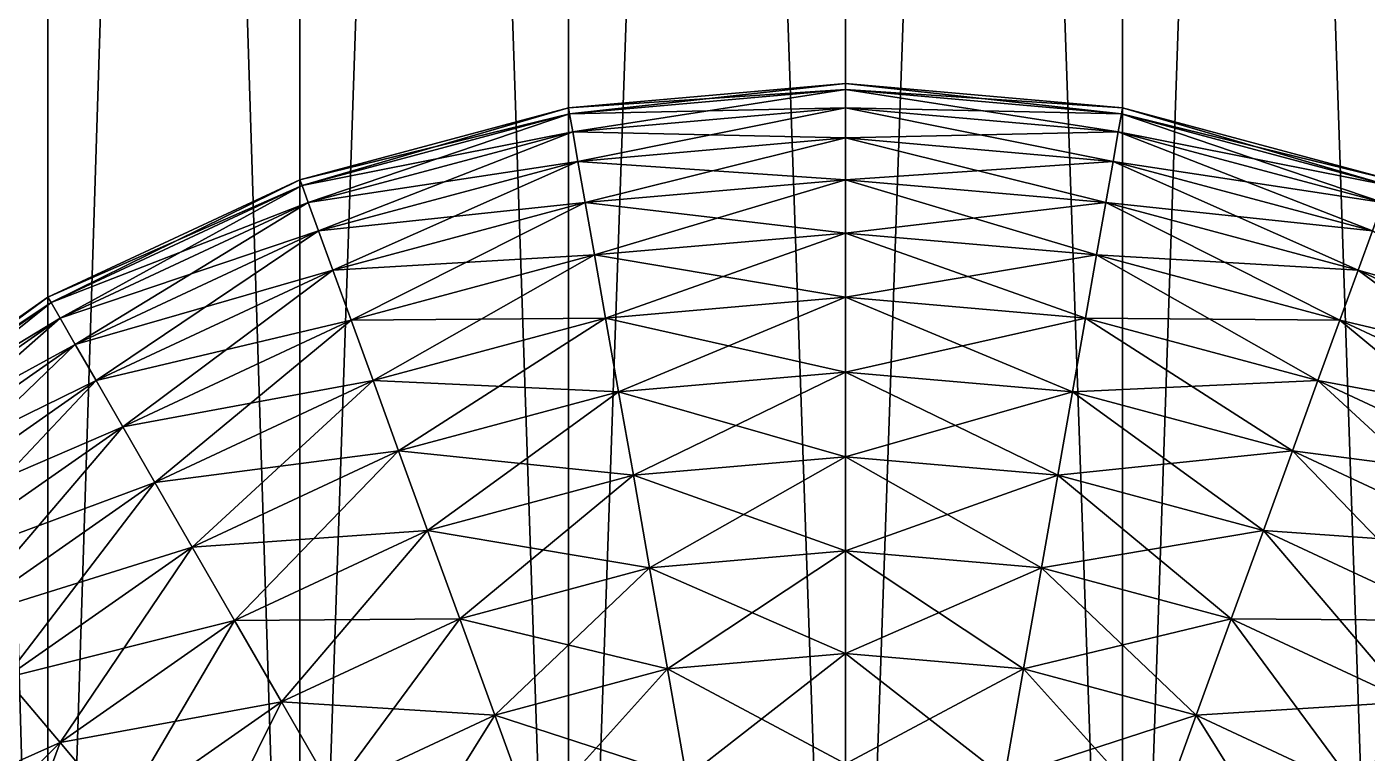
# Model space of a CAD drawing. Header units: metres. Extents: x -7 to 7, y -6 to 6.4.
# Drawn here: x -3.513 to -2.673, y -4.42 to -3.964 of the extents above; entities that cross this region are included whole.
import ezdxf

# ---------------------------------------------------------------- set-up
doc = ezdxf.new("R2010")
doc.units = ezdxf.units.M

msp = doc.modelspace()

# ---------------------------------------------------------------- linework, layer by layer
at = {"layer": 'Cylinder 9'}
for points in [[(-3.5, -5, -0.86603), (-3.64279, 0, -0.76604), (-3.64279, -5, -0.76605)], [(-3.5, -5, -0.86603), (-3.5, 0, -0.86603), (-3.64279, 0, -0.76604)], [(-3.34202, -5, -0.93969), (-3.5, 0, -0.86603), (-3.5, -5, -0.86603)], [(-3.34202, -5, -0.93969), (-3.34202, 0, -0.93969), (-3.5, 0, -0.86603)], [(-3.17365, -5, -0.98481), (-3.34202, 0, -0.93969), (-3.34202, -5, -0.93969)], [(-3.17365, -5, -0.98481), (-3.17365, 0, -0.98481), (-3.34202, 0, -0.93969)], [(-3, -5, -1), (-3.17365, 0, -0.98481), (-3.17365, -5, -0.98481)], [(-3, -5, -1), (-3, 0, -1), (-3.17365, 0, -0.98481)], [(-2.82635, -5, -0.98481), (-3, 0, -1), (-3, -5, -1)], [(-2.82635, -5, -0.98481), (-2.82635, 0, -0.98481), (-3, 0, -1)], [(-2.65798, -5, -0.93969), (-2.82635, 0, -0.98481), (-2.82635, -5, -0.98481)], [(-2.65798, -5, -0.93969), (-2.65798, 0, -0.93969), (-2.82635, 0, -0.98481)], [(-3.64279, -5, 0.76604), (-3.5, 0, 0.86603), (-3.5, -5, 0.86602)], [(-3.64279, -5, 0.76604), (-3.64279, 0, 0.76604), (-3.5, 0, 0.86603)], [(-3.5, -5, 0.86602), (-3.34202, 0, 0.93969), (-3.34202, -5, 0.93969)], [(-3.5, -5, 0.86602), (-3.5, 0, 0.86603), (-3.34202, 0, 0.93969)], [(-3.34202, -5, 0.93969), (-3.17365, 0, 0.98481), (-3.17365, -5, 0.98481)], [(-3.34202, -5, 0.93969), (-3.34202, 0, 0.93969), (-3.17365, 0, 0.98481)], [(-3.17365, -5, 0.98481), (-3, 0, 1), (-3, -5, 1)], [(-3.17365, -5, 0.98481), (-3.17365, 0, 0.98481), (-3, 0, 1)], [(-3, -5, 1), (-2.82635, 0, 0.98481), (-2.82635, -5, 0.98481)], [(-3, -5, 1), (-3, 0, 1), (-2.82635, 0, 0.98481)], [(-2.82635, -5, 0.98481), (-2.65798, 0, 0.93969), (-2.65798, -5, 0.93969)], [(-2.82635, -5, 0.98481), (-2.82635, 0, 0.98481), (-2.65798, 0, 0.93969)]]:
    msp.add_3dface(points, dxfattribs=at)
at = {"layer": 'Sphere 1'}
for points in [[(-3.17299, -4.01894, 0.08715), (-3.17365, -4.01519, 0), (-3, -4, 0)], [(-3.17365, -4.01519, 0), (-3, -4.0038, -0.08716), (-3, -4, 0)], [(-3.17365, -4.01519, 0), (-3.17299, -4.01894, -0.08716), (-3, -4.0038, -0.08716)], [(-3.17299, -4.01894, 0.08715), (-3, -4, 0), (-3, -4.0038, 0.08715)], [(-3.17101, -4.03015, 0.17365), (-3.17299, -4.01894, 0.08715), (-3, -4.0038, 0.08715)], [(-3.17299, -4.01894, -0.08716), (-3, -4.01519, -0.17365), (-3, -4.0038, -0.08716)], [(-3.17101, -4.03015, 0.17365), (-3, -4.0038, 0.08715), (-3, -4.01519, 0.17365)], [(-3, -4.0038, 0.08715), (-3, -4, 0), (-2.82635, -4.01519, 0)], [(-3, -4, 0), (-2.82701, -4.01894, -0.08716), (-2.82635, -4.01519, 0)], [(-3, -4, 0), (-3, -4.0038, -0.08716), (-2.82701, -4.01894, -0.08716)], [(-3, -4.01519, 0.17365), (-3, -4.0038, 0.08715), (-2.82701, -4.01894, 0.08715)], [(-3, -4.0038, 0.08715), (-2.82635, -4.01519, 0), (-2.82701, -4.01894, 0.08715)], [(-3, -4.0038, -0.08716), (-2.82899, -4.03015, -0.17365), (-2.82701, -4.01894, -0.08716)], [(-3, -4.0038, -0.08716), (-3, -4.01519, -0.17365), (-2.82899, -4.03015, -0.17365)], [(-3.34072, -4.06388, 0.08715), (-3.34202, -4.06031, 0), (-3.17365, -4.01519, 0)], [(-3.34202, -4.06031, 0), (-3.17299, -4.01894, -0.08716), (-3.17365, -4.01519, 0)], [(-3.34072, -4.06388, 0.08715), (-3.17365, -4.01519, 0), (-3.17299, -4.01894, 0.08715)], [(-3.17299, -4.01894, -0.08716), (-3.17101, -4.03015, -0.17365), (-3, -4.01519, -0.17365)], [(-3.16773, -4.04875, 0.25882), (-3.17101, -4.03015, 0.17365), (-3, -4.01519, 0.17365)], [(-3.17101, -4.03015, -0.17365), (-3, -4.03407, -0.25882), (-3, -4.01519, -0.17365)], [(-3.16773, -4.04875, 0.25882), (-3, -4.01519, 0.17365), (-3, -4.03407, 0.25882)], [(-3, -4.03407, 0.25882), (-3, -4.01519, 0.17365), (-2.82899, -4.03015, 0.17365)], [(-3, -4.01519, 0.17365), (-2.82701, -4.01894, 0.08715), (-2.82899, -4.03015, 0.17365)], [(-3, -4.01519, -0.17365), (-2.83227, -4.04875, -0.25882), (-2.82899, -4.03015, -0.17365)], [(-3, -4.01519, -0.17365), (-3, -4.03407, -0.25882), (-2.83227, -4.04875, -0.25882)], [(-2.82701, -4.01894, 0.08715), (-2.82635, -4.01519, 0), (-2.65798, -4.06031, 0)], [(-2.82635, -4.01519, 0), (-2.82701, -4.01894, -0.08716), (-2.65928, -4.06388, -0.08716)], [(-2.82635, -4.01519, 0), (-2.65928, -4.06388, -0.08716), (-2.65798, -4.06031, 0)], [(-3.34202, -4.06031, 0), (-3.34072, -4.06388, -0.08716), (-3.17299, -4.01894, -0.08716)], [(-3.33682, -4.07458, 0.17365), (-3.34072, -4.06388, 0.08715), (-3.17299, -4.01894, 0.08715)], [(-3.34072, -4.06388, -0.08716), (-3.17101, -4.03015, -0.17365), (-3.17299, -4.01894, -0.08716)], [(-3.33682, -4.07458, 0.17365), (-3.17299, -4.01894, 0.08715), (-3.17101, -4.03015, 0.17365)], [(-2.82899, -4.03015, 0.17365), (-2.82701, -4.01894, 0.08715), (-2.65928, -4.06388, 0.08715)], [(-2.82701, -4.01894, -0.08716), (-2.82899, -4.03015, -0.17365), (-2.66318, -4.07458, -0.17365)], [(-2.82701, -4.01894, 0.08715), (-2.65798, -4.06031, 0), (-2.65928, -4.06388, 0.08715)], [(-2.82701, -4.01894, -0.08716), (-2.66318, -4.07458, -0.17365), (-2.65928, -4.06388, -0.08716)], [(-3.34072, -4.06388, -0.08716), (-3.33682, -4.07458, -0.17365), (-3.17101, -4.03015, -0.17365)], [(-3.33037, -4.09233, 0.25882), (-3.33682, -4.07458, 0.17365), (-3.17101, -4.03015, 0.17365)], [(-3.33682, -4.07458, -0.17365), (-3.16773, -4.04875, -0.25882), (-3.17101, -4.03015, -0.17365)], [(-3.33037, -4.09233, 0.25882), (-3.17101, -4.03015, 0.17365), (-3.16773, -4.04875, 0.25882)], [(-3.17101, -4.03015, -0.17365), (-3.16773, -4.04875, -0.25882), (-3, -4.03407, -0.25882)], [(-3, -4.03407, 0.25882), (-2.82899, -4.03015, 0.17365), (-2.83227, -4.04875, 0.25882)], [(-2.83227, -4.04875, 0.25882), (-2.82899, -4.03015, 0.17365), (-2.66318, -4.07458, 0.17365)], [(-2.82899, -4.03015, -0.17365), (-2.83227, -4.04875, -0.25882), (-2.66963, -4.09233, -0.25882)], [(-2.82899, -4.03015, 0.17365), (-2.65928, -4.06388, 0.08715), (-2.66318, -4.07458, 0.17365)], [(-2.82899, -4.03015, -0.17365), (-2.66963, -4.09233, -0.25882), (-2.66318, -4.07458, -0.17365)], [(-3.16318, -4.07458, 0.34202), (-3.16773, -4.04875, 0.25882), (-3, -4.03407, 0.25882)], [(-3.16773, -4.04875, -0.25882), (-3, -4.06031, -0.34202), (-3, -4.03407, -0.25882)], [(-3.16318, -4.07458, 0.34202), (-3, -4.03407, 0.25882), (-3, -4.06031, 0.34202)], [(-3, -4.06031, 0.34202), (-3, -4.03407, 0.25882), (-2.83227, -4.04875, 0.25882)], [(-3, -4.03407, -0.25882), (-2.83682, -4.07458, -0.34202), (-2.83227, -4.04875, -0.25882)], [(-3, -4.03407, -0.25882), (-3, -4.06031, -0.34202), (-2.83682, -4.07458, -0.34202)], [(-3.33682, -4.07458, -0.17365), (-3.33037, -4.09233, -0.25882), (-3.16773, -4.04875, -0.25882)], [(-3.32139, -4.11698, 0.34202), (-3.33037, -4.09233, 0.25882), (-3.16773, -4.04875, 0.25882)], [(-3.33037, -4.09233, -0.25882), (-3.16318, -4.07458, -0.34202), (-3.16773, -4.04875, -0.25882)], [(-3.32139, -4.11698, 0.34202), (-3.16773, -4.04875, 0.25882), (-3.16318, -4.07458, 0.34202)], [(-3.16773, -4.04875, -0.25882), (-3.16318, -4.07458, -0.34202), (-3, -4.06031, -0.34202)], [(-3, -4.06031, 0.34202), (-2.83227, -4.04875, 0.25882), (-2.83682, -4.07458, 0.34202)], [(-2.83682, -4.07458, 0.34202), (-2.83227, -4.04875, 0.25882), (-2.66963, -4.09233, 0.25882)], [(-2.83227, -4.04875, -0.25882), (-2.83682, -4.07458, -0.34202), (-2.67861, -4.11698, -0.34202)], [(-2.83227, -4.04875, 0.25882), (-2.66318, -4.07458, 0.17365), (-2.66963, -4.09233, 0.25882)], [(-2.83227, -4.04875, -0.25882), (-2.67861, -4.11698, -0.34202), (-2.66963, -4.09233, -0.25882)], [(-3.4981, -4.13727, 0.08715), (-3.5, -4.13397, 0), (-3.34202, -4.06031, 0)], [(-3.5, -4.13397, 0), (-3.34072, -4.06388, -0.08716), (-3.34202, -4.06031, 0)], [(-3.5, -4.13397, 0), (-3.4981, -4.13727, -0.08716), (-3.34072, -4.06388, -0.08716)], [(-3.4981, -4.13727, 0.08715), (-3.34202, -4.06031, 0), (-3.34072, -4.06388, 0.08715)], [(-3.4924, -4.14713, 0.17365), (-3.4981, -4.13727, 0.08715), (-3.34072, -4.06388, 0.08715)], [(-3.4981, -4.13727, -0.08716), (-3.33682, -4.07458, -0.17365), (-3.34072, -4.06388, -0.08716)], [(-3.4924, -4.14713, 0.17365), (-3.34072, -4.06388, 0.08715), (-3.33682, -4.07458, 0.17365)], [(-3.15738, -4.10746, 0.42262), (-3.16318, -4.07458, 0.34202), (-3, -4.06031, 0.34202)], [(-3.16318, -4.07458, -0.34202), (-3, -4.09369, -0.42262), (-3, -4.06031, -0.34202)], [(-3.15738, -4.10746, 0.42262), (-3, -4.06031, 0.34202), (-3, -4.09369, 0.42262)], [(-3, -4.09369, 0.42262), (-3, -4.06031, 0.34202), (-2.83682, -4.07458, 0.34202)], [(-3, -4.06031, -0.34202), (-2.84262, -4.10746, -0.42262), (-2.83682, -4.07458, -0.34202)], [(-3, -4.06031, -0.34202), (-3, -4.09369, -0.42262), (-2.84262, -4.10746, -0.42262)], [(-3.4981, -4.13727, -0.08716), (-3.4924, -4.14713, -0.17365), (-3.33682, -4.07458, -0.17365)], [(-3.48296, -4.16348, 0.25882), (-3.4924, -4.14713, 0.17365), (-3.33682, -4.07458, 0.17365)], [(-3.4924, -4.14713, -0.17365), (-3.33037, -4.09233, -0.25882), (-3.33682, -4.07458, -0.17365)], [(-3.48296, -4.16348, 0.25882), (-3.33682, -4.07458, 0.17365), (-3.33037, -4.09233, 0.25882)], [(-3.33037, -4.09233, -0.25882), (-3.32139, -4.11698, -0.34202), (-3.16318, -4.07458, -0.34202)], [(-3.30998, -4.14835, 0.42262), (-3.32139, -4.11698, 0.34202), (-3.16318, -4.07458, 0.34202)], [(-3.32139, -4.11698, -0.34202), (-3.15738, -4.10746, -0.42262), (-3.16318, -4.07458, -0.34202)], [(-3.30998, -4.14835, 0.42262), (-3.16318, -4.07458, 0.34202), (-3.15738, -4.10746, 0.42262)], [(-3.16318, -4.07458, -0.34202), (-3.15738, -4.10746, -0.42262), (-3, -4.09369, -0.42262)], [(-3, -4.09369, 0.42262), (-2.83682, -4.07458, 0.34202), (-2.84262, -4.10746, 0.42262)], [(-2.84262, -4.10746, 0.42262), (-2.83682, -4.07458, 0.34202), (-2.67861, -4.11698, 0.34202)], [(-2.83682, -4.07458, -0.34202), (-2.84262, -4.10746, -0.42262), (-2.69002, -4.14835, -0.42262)], [(-2.83682, -4.07458, 0.34202), (-2.66963, -4.09233, 0.25882), (-2.67861, -4.11698, 0.34202)], [(-2.83682, -4.07458, -0.34202), (-2.69002, -4.14835, -0.42262), (-2.67861, -4.11698, -0.34202)], [(-3.4924, -4.14713, -0.17365), (-3.48296, -4.16348, -0.25882), (-3.33037, -4.09233, -0.25882)], [(-3.46985, -4.1862, 0.34202), (-3.48296, -4.16348, 0.25882), (-3.33037, -4.09233, 0.25882)], [(-3.48296, -4.16348, -0.25882), (-3.32139, -4.11698, -0.34202), (-3.33037, -4.09233, -0.25882)], [(-3.46985, -4.1862, 0.34202), (-3.33037, -4.09233, 0.25882), (-3.32139, -4.11698, 0.34202)], [(-2.67861, -4.11698, 0.34202), (-2.66963, -4.09233, 0.25882), (-2.51704, -4.16348, 0.25882)], [(-2.66963, -4.09233, -0.25882), (-2.67861, -4.11698, -0.34202), (-2.53015, -4.1862, -0.34202)], [(-3.15038, -4.14713, 0.5), (-3.15738, -4.10746, 0.42262), (-3, -4.09369, 0.42262)], [(-3.15738, -4.10746, -0.42262), (-3, -4.13397, -0.5), (-3, -4.09369, -0.42262)], [(-3.15038, -4.14713, 0.5), (-3, -4.09369, 0.42262), (-3, -4.13397, 0.5)], [(-3, -4.13397, 0.5), (-3, -4.09369, 0.42262), (-2.84262, -4.10746, 0.42262)], [(-3, -4.09369, -0.42262), (-2.84962, -4.14713, -0.5), (-2.84262, -4.10746, -0.42262)], [(-3, -4.09369, -0.42262), (-3, -4.13397, -0.5), (-2.84962, -4.14713, -0.5)], [(-3.32139, -4.11698, -0.34202), (-3.30997, -4.14835, -0.42262), (-3.15738, -4.10746, -0.42262)], [(-3.2962, -4.1862, 0.5), (-3.30998, -4.14835, 0.42262), (-3.15738, -4.10746, 0.42262)], [(-3.30997, -4.14835, -0.42262), (-3.15038, -4.14713, -0.5), (-3.15738, -4.10746, -0.42262)], [(-3.2962, -4.1862, 0.5), (-3.15738, -4.10746, 0.42262), (-3.15038, -4.14713, 0.5)], [(-3.15738, -4.10746, -0.42262), (-3.15038, -4.14713, -0.5), (-3, -4.13397, -0.5)], [(-3, -4.13397, 0.5), (-2.84262, -4.10746, 0.42262), (-2.84962, -4.14713, 0.5)], [(-2.84962, -4.14713, 0.5), (-2.84262, -4.10746, 0.42262), (-2.69002, -4.14835, 0.42262)], [(-2.84262, -4.10746, -0.42262), (-2.84962, -4.14713, -0.5), (-2.7038, -4.1862, -0.5)], [(-2.84262, -4.10746, 0.42262), (-2.67861, -4.11698, 0.34202), (-2.69002, -4.14835, 0.42262)], [(-2.84262, -4.10746, -0.42262), (-2.7038, -4.1862, -0.5), (-2.69002, -4.14835, -0.42262)], [(-3.48296, -4.16348, -0.25882), (-3.46985, -4.1862, -0.34202), (-3.32139, -4.11698, -0.34202)], [(-3.45315, -4.21511, 0.42262), (-3.46985, -4.1862, 0.34202), (-3.32139, -4.11698, 0.34202)], [(-3.46985, -4.1862, -0.34202), (-3.30997, -4.14835, -0.42262), (-3.32139, -4.11698, -0.34202)], [(-3.45315, -4.21511, 0.42262), (-3.32139, -4.11698, 0.34202), (-3.30998, -4.14835, 0.42262)], [(-2.69002, -4.14835, 0.42262), (-2.67861, -4.11698, 0.34202), (-2.53015, -4.1862, 0.34202)], [(-2.67861, -4.11698, -0.34202), (-2.69002, -4.14835, -0.42262), (-2.54685, -4.21511, -0.42262)], [(-2.67861, -4.11698, 0.34202), (-2.51704, -4.16348, 0.25882), (-2.53015, -4.1862, 0.34202)], [(-2.67861, -4.11698, -0.34202), (-2.54685, -4.21511, -0.42262), (-2.53015, -4.1862, -0.34202)], [(-3.64034, -4.23687, 0.08715), (-3.64279, -4.23395, 0), (-3.5, -4.13397, 0)], [(-3.64279, -4.23395, 0), (-3.4981, -4.13727, -0.08716), (-3.5, -4.13397, 0)], [(-3.64034, -4.23687, 0.08715), (-3.5, -4.13397, 0), (-3.4981, -4.13727, 0.08715)], [(-3.14224, -4.19329, 0.57358), (-3.15038, -4.14713, 0.5), (-3, -4.13397, 0.5)], [(-3.15038, -4.14713, -0.5), (-3, -4.18085, -0.57358), (-3, -4.13397, -0.5)], [(-3.14224, -4.19329, 0.57358), (-3, -4.13397, 0.5), (-3, -4.18085, 0.57358)], [(-3, -4.18085, 0.57358), (-3, -4.13397, 0.5), (-2.84962, -4.14713, 0.5)], [(-3, -4.13397, -0.5), (-2.85776, -4.19329, -0.57358), (-2.84962, -4.14713, -0.5)], [(-3, -4.13397, -0.5), (-3, -4.18085, -0.57358), (-2.85776, -4.19329, -0.57358)], [(-3.64279, -4.23395, 0), (-3.64034, -4.23687, -0.08716), (-3.4981, -4.13727, -0.08716)], [(-3.63302, -4.24559, 0.17365), (-3.64034, -4.23687, 0.08715), (-3.4981, -4.13727, 0.08715)], [(-3.64034, -4.23687, -0.08716), (-3.4924, -4.14713, -0.17365), (-3.4981, -4.13727, -0.08716)], [(-3.63302, -4.24559, 0.17365), (-3.4981, -4.13727, 0.08715), (-3.4924, -4.14713, 0.17365)], [(-3.64034, -4.23687, -0.08716), (-3.63302, -4.24559, -0.17365), (-3.4924, -4.14713, -0.17365)], [(-3.62088, -4.26006, 0.25882), (-3.63302, -4.24559, 0.17365), (-3.4924, -4.14713, 0.17365)], [(-3.63302, -4.24559, -0.17365), (-3.48296, -4.16348, -0.25882), (-3.4924, -4.14713, -0.17365)], [(-3.62088, -4.26006, 0.25882), (-3.4924, -4.14713, 0.17365), (-3.48296, -4.16348, 0.25882)], [(-3.46985, -4.1862, -0.34202), (-3.45315, -4.21511, -0.42262), (-3.30997, -4.14835, -0.42262)], [(-3.43301, -4.25, 0.5), (-3.45315, -4.21511, 0.42262), (-3.30998, -4.14835, 0.42262)], [(-3.45315, -4.21511, -0.42262), (-3.2962, -4.1862, -0.5), (-3.30997, -4.14835, -0.42262)], [(-3.43301, -4.25, 0.5), (-3.30998, -4.14835, 0.42262), (-3.2962, -4.1862, 0.5)], [(-3.30997, -4.14835, -0.42262), (-3.2962, -4.1862, -0.5), (-3.15038, -4.14713, -0.5)], [(-3.28017, -4.23025, 0.57358), (-3.2962, -4.1862, 0.5), (-3.15038, -4.14713, 0.5)], [(-3.2962, -4.1862, -0.5), (-3.14224, -4.19329, -0.57358), (-3.15038, -4.14713, -0.5)], [(-3.28017, -4.23025, 0.57358), (-3.15038, -4.14713, 0.5), (-3.14224, -4.19329, 0.57358)], [(-3.15038, -4.14713, -0.5), (-3.14224, -4.19329, -0.57358), (-3, -4.18085, -0.57358)], [(-3, -4.18085, 0.57358), (-2.84962, -4.14713, 0.5), (-2.85776, -4.19329, 0.57358)], [(-2.85776, -4.19329, 0.57358), (-2.84962, -4.14713, 0.5), (-2.7038, -4.1862, 0.5)], [(-2.84962, -4.14713, -0.5), (-2.85776, -4.19329, -0.57358), (-2.71983, -4.23025, -0.57358)], [(-2.84962, -4.14713, 0.5), (-2.69002, -4.14835, 0.42262), (-2.7038, -4.1862, 0.5)], [(-2.84962, -4.14713, -0.5), (-2.71983, -4.23025, -0.57358), (-2.7038, -4.1862, -0.5)], [(-2.7038, -4.1862, 0.5), (-2.69002, -4.14835, 0.42262), (-2.54685, -4.21511, 0.42262)], [(-2.69002, -4.14835, -0.42262), (-2.7038, -4.1862, -0.5), (-2.56699, -4.25, -0.5)], [(-2.69002, -4.14835, 0.42262), (-2.53015, -4.1862, 0.34202), (-2.54685, -4.21511, 0.42262)], [(-2.69002, -4.14835, -0.42262), (-2.56699, -4.25, -0.5), (-2.54685, -4.21511, -0.42262)], [(-3.63302, -4.24559, -0.17365), (-3.62088, -4.26006, -0.25882), (-3.48296, -4.16348, -0.25882)], [(-3.60402, -4.28015, 0.34202), (-3.62088, -4.26006, 0.25882), (-3.48296, -4.16348, 0.25882)], [(-3.62088, -4.26006, -0.25882), (-3.46985, -4.1862, -0.34202), (-3.48296, -4.16348, -0.25882)], [(-3.60402, -4.28015, 0.34202), (-3.48296, -4.16348, 0.25882), (-3.46985, -4.1862, 0.34202)], [(-3.13302, -4.24559, 0.64279), (-3.14224, -4.19329, 0.57358), (-3, -4.18085, 0.57358)], [(-3.14224, -4.19329, -0.57358), (-3, -4.23395, -0.64279), (-3, -4.18085, -0.57358)], [(-3.13302, -4.24559, 0.64279), (-3, -4.18085, 0.57358), (-3, -4.23395, 0.64279)], [(-3, -4.23395, 0.64279), (-3, -4.18085, 0.57358), (-2.85776, -4.19329, 0.57358)], [(-3, -4.18085, -0.57358), (-2.86698, -4.24559, -0.64279), (-2.85776, -4.19329, -0.57358)], [(-3, -4.18085, -0.57358), (-3, -4.23395, -0.64279), (-2.86698, -4.24559, -0.64279)], [(-3.62088, -4.26006, -0.25882), (-3.60402, -4.28015, -0.34202), (-3.46985, -4.1862, -0.34202)], [(-3.58256, -4.30573, 0.42262), (-3.60402, -4.28015, 0.34202), (-3.46985, -4.1862, 0.34202)], [(-3.60402, -4.28015, -0.34202), (-3.45315, -4.21511, -0.42262), (-3.46985, -4.1862, -0.34202)], [(-3.58256, -4.30573, 0.42262), (-3.46985, -4.1862, 0.34202), (-3.45315, -4.21511, 0.42262)], [(-3.45315, -4.21511, -0.42262), (-3.43301, -4.25, -0.5), (-3.2962, -4.1862, -0.5)], [(-3.40958, -4.29059, 0.57358), (-3.43301, -4.25, 0.5), (-3.2962, -4.1862, 0.5)], [(-3.43301, -4.25, -0.5), (-3.28017, -4.23025, -0.57358), (-3.2962, -4.1862, -0.5)], [(-3.40958, -4.29059, 0.57358), (-3.2962, -4.1862, 0.5), (-3.28017, -4.23025, 0.57358)], [(-3.2962, -4.1862, -0.5), (-3.28017, -4.23025, -0.57358), (-3.14224, -4.19329, -0.57358)], [(-2.85776, -4.19329, 0.57358), (-2.7038, -4.1862, 0.5), (-2.71983, -4.23025, 0.57358)], [(-2.71983, -4.23025, 0.57358), (-2.7038, -4.1862, 0.5), (-2.56699, -4.25, 0.5)], [(-2.7038, -4.1862, -0.5), (-2.71983, -4.23025, -0.57358), (-2.59042, -4.29059, -0.57358)], [(-2.7038, -4.1862, 0.5), (-2.54685, -4.21511, 0.42262), (-2.56699, -4.25, 0.5)], [(-2.7038, -4.1862, -0.5), (-2.59042, -4.29059, -0.57358), (-2.56699, -4.25, -0.5)], [(-3.262, -4.28015, 0.64279), (-3.28017, -4.23025, 0.57358), (-3.14224, -4.19329, 0.57358)], [(-3.28017, -4.23025, -0.57358), (-3.13302, -4.24559, -0.64279), (-3.14224, -4.19329, -0.57358)], [(-3.262, -4.28015, 0.64279), (-3.14224, -4.19329, 0.57358), (-3.13302, -4.24559, 0.64279)], [(-3.14224, -4.19329, -0.57358), (-3.13302, -4.24559, -0.64279), (-3, -4.23395, -0.64279)], [(-3, -4.23395, 0.64279), (-2.85776, -4.19329, 0.57358), (-2.86698, -4.24559, 0.64279)], [(-2.86698, -4.24559, 0.64279), (-2.85776, -4.19329, 0.57358), (-2.71983, -4.23025, 0.57358)], [(-2.85776, -4.19329, -0.57358), (-2.86698, -4.24559, -0.64279), (-2.738, -4.28015, -0.64279)], [(-2.85776, -4.19329, -0.57358), (-2.738, -4.28015, -0.64279), (-2.71983, -4.23025, -0.57358)], [(-3.60402, -4.28015, -0.34202), (-3.58256, -4.30573, -0.42262), (-3.45315, -4.21511, -0.42262)], [(-3.55667, -4.33659, 0.5), (-3.58256, -4.30573, 0.42262), (-3.45315, -4.21511, 0.42262)], [(-3.58256, -4.30573, -0.42262), (-3.43301, -4.25, -0.5), (-3.45315, -4.21511, -0.42262)], [(-3.55667, -4.33659, 0.5), (-3.45315, -4.21511, 0.42262), (-3.43301, -4.25, 0.5)], [(-3.43301, -4.25, -0.5), (-3.40958, -4.29059, -0.57358), (-3.28017, -4.23025, -0.57358)], [(-3.38302, -4.33659, 0.64279), (-3.40958, -4.29059, 0.57358), (-3.28017, -4.23025, 0.57358)], [(-3.40958, -4.29059, -0.57358), (-3.262, -4.28015, -0.64279), (-3.28017, -4.23025, -0.57358)], [(-3.38302, -4.33659, 0.64279), (-3.28017, -4.23025, 0.57358), (-3.262, -4.28015, 0.64279)], [(-3.28017, -4.23025, -0.57358), (-3.262, -4.28015, -0.64279), (-3.13302, -4.24559, -0.64279)], [(-3.12279, -4.30363, 0.70711), (-3.13302, -4.24559, 0.64279), (-3, -4.23395, 0.64279)], [(-3.13302, -4.24559, -0.64279), (-3, -4.29289, -0.70711), (-3, -4.23395, -0.64279)], [(-3.12279, -4.30363, 0.70711), (-3, -4.23395, 0.64279), (-3, -4.29289, 0.70711)], [(-3, -4.29289, 0.70711), (-3, -4.23395, 0.64279), (-2.86698, -4.24559, 0.64279)], [(-3, -4.23395, -0.64279), (-2.87721, -4.30364, -0.70711), (-2.86698, -4.24559, -0.64279)], [(-3, -4.23395, -0.64279), (-3, -4.29289, -0.70711), (-2.87721, -4.30364, -0.70711)], [(-2.86698, -4.24559, 0.64279), (-2.71983, -4.23025, 0.57358), (-2.738, -4.28015, 0.64279)], [(-2.738, -4.28015, 0.64279), (-2.71983, -4.23025, 0.57358), (-2.59042, -4.29059, 0.57358)], [(-2.71983, -4.23025, -0.57358), (-2.738, -4.28015, -0.64279), (-2.61698, -4.33659, -0.64279)], [(-2.71983, -4.23025, 0.57358), (-2.56699, -4.25, 0.5), (-2.59042, -4.29059, 0.57358)], [(-2.71983, -4.23025, -0.57358), (-2.61698, -4.33659, -0.64279), (-2.59042, -4.29059, -0.57358)], [(-3.58256, -4.30573, -0.42262), (-3.55667, -4.33659, -0.5), (-3.43301, -4.25, -0.5)], [(-3.52654, -4.37249, 0.57358), (-3.55667, -4.33659, 0.5), (-3.43301, -4.25, 0.5)], [(-3.55667, -4.33659, -0.5), (-3.40958, -4.29059, -0.57358), (-3.43301, -4.25, -0.5)], [(-3.52654, -4.37249, 0.57358), (-3.43301, -4.25, 0.5), (-3.40958, -4.29059, 0.57358)], [(-3.24184, -4.33554, 0.70711), (-3.262, -4.28015, 0.64279), (-3.13302, -4.24559, 0.64279)], [(-3.262, -4.28015, -0.64279), (-3.12279, -4.30364, -0.70711), (-3.13302, -4.24559, -0.64279)], [(-3.24184, -4.33554, 0.70711), (-3.13302, -4.24559, 0.64279), (-3.12279, -4.30363, 0.70711)], [(-3.13302, -4.24559, -0.64279), (-3.12279, -4.30364, -0.70711), (-3, -4.29289, -0.70711)], [(-3, -4.29289, 0.70711), (-2.86698, -4.24559, 0.64279), (-2.87721, -4.30363, 0.70711)], [(-2.87721, -4.30363, 0.70711), (-2.86698, -4.24559, 0.64279), (-2.738, -4.28015, 0.64279)], [(-2.86698, -4.24559, -0.64279), (-2.87721, -4.30364, -0.70711), (-2.75816, -4.33554, -0.70711)], [(-2.86698, -4.24559, -0.64279), (-2.75816, -4.33554, -0.70711), (-2.738, -4.28015, -0.64279)], [(-3.40958, -4.29059, -0.57358), (-3.38302, -4.33659, -0.64279), (-3.262, -4.28015, -0.64279)], [(-3.35355, -4.38763, 0.70711), (-3.38302, -4.33659, 0.64279), (-3.262, -4.28015, 0.64279)], [(-3.38302, -4.33659, -0.64279), (-3.24184, -4.33554, -0.70711), (-3.262, -4.28015, -0.64279)], [(-3.35355, -4.38763, 0.70711), (-3.262, -4.28015, 0.64279), (-3.24184, -4.33554, 0.70711)], [(-3.262, -4.28015, -0.64279), (-3.24184, -4.33554, -0.70711), (-3.12279, -4.30364, -0.70711)], [(-2.87721, -4.30363, 0.70711), (-2.738, -4.28015, 0.64279), (-2.75816, -4.33554, 0.70711)], [(-2.75816, -4.33554, 0.70711), (-2.738, -4.28015, 0.64279), (-2.61698, -4.33659, 0.64279)], [(-2.738, -4.28015, -0.64279), (-2.75816, -4.33554, -0.70711), (-2.64645, -4.38763, -0.70711)], [(-2.738, -4.28015, 0.64279), (-2.59042, -4.29059, 0.57358), (-2.61698, -4.33659, 0.64279)], [(-2.738, -4.28015, -0.64279), (-2.64645, -4.38763, -0.70711), (-2.61698, -4.33659, -0.64279)], [(-3.55667, -4.33659, -0.5), (-3.52654, -4.37249, -0.57358), (-3.40958, -4.29059, -0.57358)], [(-3.4924, -4.41318, 0.64279), (-3.52654, -4.37249, 0.57358), (-3.40958, -4.29059, 0.57358)], [(-3.52654, -4.37249, -0.57358), (-3.38302, -4.33659, -0.64279), (-3.40958, -4.29059, -0.57358)], [(-3.4924, -4.41318, 0.64279), (-3.40958, -4.29059, 0.57358), (-3.38302, -4.33659, 0.64279)], [(-3.11162, -4.36698, 0.76604), (-3.12279, -4.30363, 0.70711), (-3, -4.29289, 0.70711)], [(-3.12279, -4.30364, -0.70711), (-3, -4.35721, -0.76605), (-3, -4.29289, -0.70711)], [(-3.11162, -4.36698, 0.76604), (-3, -4.29289, 0.70711), (-3, -4.35721, 0.76604)], [(-3, -4.35721, 0.76604), (-3, -4.29289, 0.70711), (-2.87721, -4.30363, 0.70711)], [(-3, -4.29289, -0.70711), (-2.88838, -4.36698, -0.76605), (-2.87721, -4.30364, -0.70711)], [(-3, -4.29289, -0.70711), (-3, -4.35721, -0.76605), (-2.88838, -4.36698, -0.76605)], [(-3.21985, -4.39598, 0.76604), (-3.24184, -4.33554, 0.70711), (-3.12279, -4.30363, 0.70711)], [(-3.24184, -4.33554, -0.70711), (-3.11162, -4.36698, -0.76605), (-3.12279, -4.30364, -0.70711)], [(-3.21985, -4.39598, 0.76604), (-3.12279, -4.30363, 0.70711), (-3.11162, -4.36698, 0.76604)], [(-3.12279, -4.30364, -0.70711), (-3.11162, -4.36698, -0.76605), (-3, -4.35721, -0.76605)], [(-3, -4.35721, 0.76604), (-2.87721, -4.30363, 0.70711), (-2.88838, -4.36698, 0.76604)], [(-2.88838, -4.36698, 0.76604), (-2.87721, -4.30363, 0.70711), (-2.75816, -4.33554, 0.70711)], [(-2.87721, -4.30364, -0.70711), (-2.88838, -4.36698, -0.76605), (-2.78015, -4.39598, -0.76605)], [(-2.87721, -4.30364, -0.70711), (-2.78015, -4.39598, -0.76605), (-2.75816, -4.33554, -0.70711)], [(-3.38302, -4.33659, -0.64279), (-3.35355, -4.38763, -0.70711), (-3.24184, -4.33554, -0.70711)], [(-3.32139, -4.44333, 0.76604), (-3.35355, -4.38763, 0.70711), (-3.24184, -4.33554, 0.70711)], [(-3.35355, -4.38763, -0.70711), (-3.21985, -4.39598, -0.76605), (-3.24184, -4.33554, -0.70711)], [(-3.32139, -4.44333, 0.76604), (-3.24184, -4.33554, 0.70711), (-3.21985, -4.39598, 0.76604)], [(-3.24184, -4.33554, -0.70711), (-3.21985, -4.39598, -0.76605), (-3.11162, -4.36698, -0.76605)], [(-2.88838, -4.36698, 0.76604), (-2.75816, -4.33554, 0.70711), (-2.78015, -4.39598, 0.76604)], [(-2.78015, -4.39598, 0.76604), (-2.75816, -4.33554, 0.70711), (-2.64645, -4.38763, 0.70711)], [(-2.75816, -4.33554, -0.70711), (-2.78015, -4.39598, -0.76605), (-2.67861, -4.44333, -0.76605)], [(-2.75816, -4.33554, 0.70711), (-2.61698, -4.33659, 0.64279), (-2.64645, -4.38763, 0.70711)], [(-2.75816, -4.33554, -0.70711), (-2.67861, -4.44333, -0.76605), (-2.64645, -4.38763, -0.70711)], [(-3.52654, -4.37249, -0.57358), (-3.4924, -4.41318, -0.64279), (-3.38302, -4.33659, -0.64279)], [(-3.45452, -4.45832, 0.70711), (-3.4924, -4.41318, 0.64279), (-3.38302, -4.33659, 0.64279)], [(-3.4924, -4.41318, -0.64279), (-3.35355, -4.38763, -0.70711), (-3.38302, -4.33659, -0.64279)], [(-3.45452, -4.45832, 0.70711), (-3.38302, -4.33659, 0.64279), (-3.35355, -4.38763, 0.70711)], [(-3.0996, -4.43514, 0.81915), (-3.11162, -4.36698, 0.76604), (-3, -4.35721, 0.76604)], [(-3.11162, -4.36698, -0.76605), (-3, -4.42642, -0.81915), (-3, -4.35721, -0.76605)], [(-3.0996, -4.43514, 0.81915), (-3, -4.35721, 0.76604), (-3, -4.42642, 0.81915)], [(-3, -4.42642, 0.81915), (-3, -4.35721, 0.76604), (-2.88838, -4.36698, 0.76604)], [(-3, -4.35721, -0.76605), (-2.9004, -4.43514, -0.81915), (-2.88838, -4.36698, -0.76605)], [(-3, -4.35721, -0.76605), (-3, -4.42642, -0.81915), (-2.9004, -4.43514, -0.81915)], [(-3.19617, -4.46101, 0.81915), (-3.21985, -4.39598, 0.76604), (-3.11162, -4.36698, 0.76604)], [(-3.21985, -4.39598, -0.76605), (-3.0996, -4.43514, -0.81915), (-3.11162, -4.36698, -0.76605)], [(-3.19617, -4.46101, 0.81915), (-3.11162, -4.36698, 0.76604), (-3.0996, -4.43514, 0.81915)], [(-3.11162, -4.36698, -0.76605), (-3.0996, -4.43514, -0.81915), (-3, -4.42642, -0.81915)], [(-3, -4.42642, 0.81915), (-2.88838, -4.36698, 0.76604), (-2.9004, -4.43514, 0.81915)], [(-2.9004, -4.43514, 0.81915), (-2.88838, -4.36698, 0.76604), (-2.78015, -4.39598, 0.76604)], [(-2.88838, -4.36698, -0.76605), (-2.9004, -4.43514, -0.81915), (-2.80383, -4.46101, -0.81915)], [(-2.88838, -4.36698, -0.76605), (-2.80383, -4.46101, -0.81915), (-2.78015, -4.39598, -0.76605)], [(-3.62751, -4.47346, -0.57358), (-3.4924, -4.41318, -0.64279), (-3.52654, -4.37249, -0.57358)], [(-3.58682, -4.5076, 0.64279), (-3.52654, -4.37249, 0.57358), (-3.4924, -4.41318, 0.64279)], [(-3.4924, -4.41318, -0.64279), (-3.45452, -4.45832, -0.70711), (-3.35355, -4.38763, -0.70711)], [(-3.41318, -4.5076, 0.76604), (-3.45452, -4.45832, 0.70711), (-3.35355, -4.38763, 0.70711)], [(-3.45452, -4.45832, -0.70711), (-3.32139, -4.44333, -0.76605), (-3.35355, -4.38763, -0.70711)], [(-3.41318, -4.5076, 0.76604), (-3.35355, -4.38763, 0.70711), (-3.32139, -4.44333, 0.76604)], [(-3.35355, -4.38763, -0.70711), (-3.32139, -4.44333, -0.76605), (-3.21985, -4.39598, -0.76605)], [(-2.78015, -4.39598, 0.76604), (-2.64645, -4.38763, 0.70711), (-2.67861, -4.44333, 0.76604)], [(-2.67861, -4.44333, 0.76604), (-2.64645, -4.38763, 0.70711), (-2.54548, -4.45832, 0.70711)], [(-2.64645, -4.38763, -0.70711), (-2.67861, -4.44333, -0.76605), (-2.58682, -4.5076, -0.76605)], [(-3.28679, -4.50327, 0.81915), (-3.32139, -4.44333, 0.76604), (-3.21985, -4.39598, 0.76604)], [(-3.32139, -4.44333, -0.76605), (-3.19617, -4.46101, -0.81915), (-3.21985, -4.39598, -0.76605)], [(-3.28679, -4.50327, 0.81915), (-3.21985, -4.39598, 0.76604), (-3.19617, -4.46101, 0.81915)], [(-3.21985, -4.39598, -0.76605), (-3.19617, -4.46101, -0.81915), (-3.0996, -4.43514, -0.81915)], [(-2.9004, -4.43514, 0.81915), (-2.78015, -4.39598, 0.76604), (-2.80383, -4.46101, 0.81915)], [(-2.80383, -4.46101, 0.81915), (-2.78015, -4.39598, 0.76604), (-2.67861, -4.44333, 0.76604)], [(-2.78015, -4.39598, -0.76605), (-2.80383, -4.46101, -0.81915), (-2.71321, -4.50327, -0.81915)], [(-2.78015, -4.39598, -0.76605), (-2.71321, -4.50327, -0.81915), (-2.67861, -4.44333, -0.76605)], [(-3.62751, -4.47346, -0.57358), (-3.58682, -4.5076, -0.64279), (-3.4924, -4.41318, -0.64279)], [(-3.54167, -4.54548, 0.70711), (-3.58682, -4.5076, 0.64279), (-3.4924, -4.41318, 0.64279)], [(-3.58682, -4.5076, -0.64279), (-3.45452, -4.45832, -0.70711), (-3.4924, -4.41318, -0.64279)], [(-3.54167, -4.54548, 0.70711), (-3.4924, -4.41318, 0.64279), (-3.45452, -4.45832, 0.70711)]]:
    msp.add_3dface(points, dxfattribs=at)

doc.saveas('drawing.dxf')
